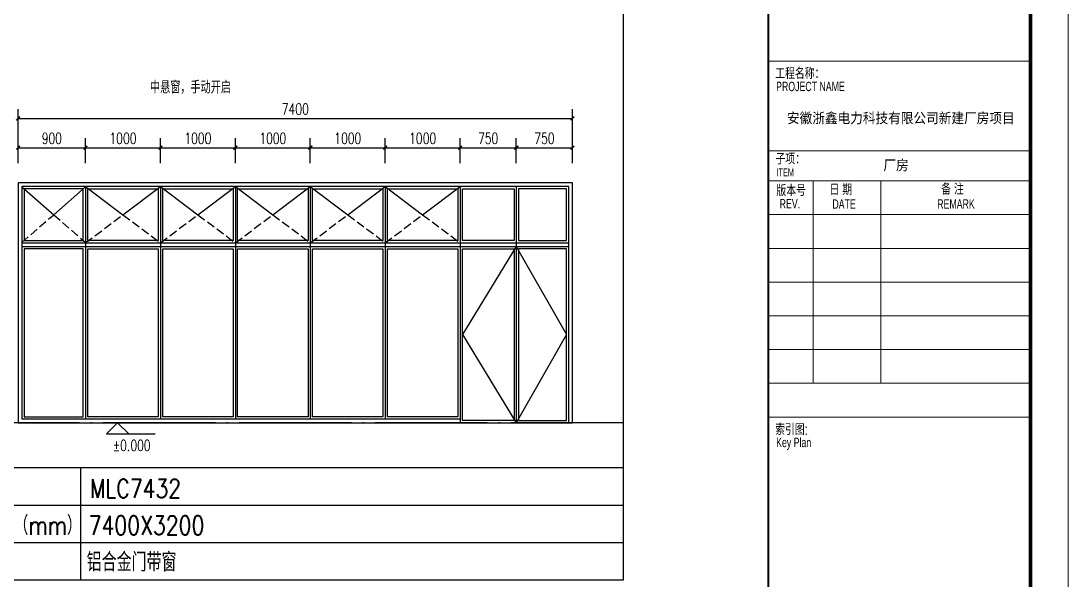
# Model space of a CAD drawing. Extents: x 409931 to 937299, y -508824 to 132289.
# Drawn here: x 682528 to 696505, y -190299 to -182839 of the extents above; entities that cross this region are included whole.
import ezdxf
from ezdxf.enums import TextEntityAlignment as Align

# ---------------------------------------------------------------- set-up
doc = ezdxf.new("R2010")
doc.units = 0
doc.header["$LTSCALE"] = 1500
doc.header["$MEASUREMENT"] = 0
doc.linetypes.add('DASH', pattern=[0.35, 0.25, -0.1])
doc.linetypes.add('DOTE', pattern=[2.4200000000000004, 2, -0.2, 0.02, -0.2])
doc.layers.get('Defpoints').update_dxf_attribs({"color": 252})
for name, color, linetype in [('A-Dim1(尺寸标注)', 1, 'Continuous'), ('A-Elv(建筑标高)', 3, 'Continuous'), ('A-Hz(图名)', 7, 'Continuous'), ('C-sheet(通用-图框)', 11, 'Continuous'), ('DOTE', 1, 'Continuous'), ('PUB_HATCH', 8, 'Continuous'), ('PUB_TEXT', 7, 'Continuous'), ('RAIL', 163, 'Continuous'), ('WINDOW', 4, 'Continuous')]:
    doc.layers.add(name, color=color, linetype=linetype)
doc.layers.add('TK', color=151, linetype='Continuous', lineweight=13)
doc.styles.add('_TCH_DIM', font='SIMPLEX', dxfattribs={"bigfont": 'GBCBIG'})
doc.styles.add('_TCH_DIM_T3', font='SIMPLEX', dxfattribs={"width": 0.7058823529411765, "bigfont": 'GBCBIG'})
doc.styles.add('HZTXT', font='txt.shx', dxfattribs={"width": 0.8, "bigfont": 'hztxt.shx'})
doc.styles.add('T&D', font='haiwenrs.shx', dxfattribs={"width": 0.7, "bigfont": 'hztxt.shx'})
doc.styles.add('TITLE', font='simhei.ttf', dxfattribs={"width": 0.8})
doc.dimstyles.new('_TCH_ARCH&&50', dxfattribs={"dimtxt": 148.75, "dimasz": 50, "dimexe": 125, "dimexo": 150, "dimgap": 50, "dimtad": 1, "dimdec": 0, "dimzin": 0, "dimdsep": 46, "dimtxsty": '_TCH_DIM_T3', "dimblk": 'ARCHTICK', "dimcen": 0.09, "dimclrt": 7, "dimazin": 2, "dimtfac": 1, "dimtdec": 0, "dimtix": 1, "dimtmove": 2, "dimatfit": 3, "dimfxl": 0, "dimtolj": 1, "dimtzin": 0, "dimarcsym": 0})

# ---------------------------------------------------------------- blocks, each defined once
blk = doc.blocks.new('A1')
at = {"layer": 'TK'}
for p, q in [((0, 0), (0, 29700)), ((-4000, 29200), (-4000, 500)), ((-500, 500), (-500, 29200)), ((-4000, 20950), (-500, 20950)), ((-4000, 19750), (-500, 19750)), ((-4000, 19350), (-500, 19350)), ((-4000, 19350), (-500, 19350)), ((-4000, 19350), (-500, 19350)), ((-4000, 19350), (-500, 19350)), ((-4000, 19350), (-500, 19350)), ((-3400, 19350), (-3400, 16650)), ((-2500, 19350), (-2500, 16650)), ((-4000, 18900), (-500, 18900)), ((-4000, 18450), (-500, 18450)), ((-4000, 18000), (-500, 18000)), ((-4000, 17550), (-500, 17550)), ((-4000, 17100), (-500, 17100)), ((-4000, 16650), (-500, 16650)), ((-4000, 16200), (-500, 16200))]:
    blk.add_line(p, q, dxfattribs=at)
at = {"layer": 'TK', "const_width": 50}
blk.add_lwpolyline([(-40800, 29200), (-500, 29200), (-500, 500), (-40800, 500)], close=True, dxfattribs=at)
at = {"layer": 'TK', "const_width": 25}
blk.add_lwpolyline([(-4000, 500), (-4000, 29200)], dxfattribs=at)
at = {"layer": 'TK', "style": 'T&D', "width": 0.7}
for s, height, p in [('工程名称：', 150, (-3908.956770248711, 20709.20646064263)), ('PROJECT NAME', 125, (-3896.571242146194, 20547.95552107971)), ('子项：', 150, (-3905.262318447232, 19569.10774303041)), ('ITEM', 105, (-3892.819689832628, 19411.72263342608)), ('版本号', 150, (-3892.712880857289, 19147.70634709857)), ('日 期', 150, (-3183.447123728693, 19158.9831693992)), ('备 注', 150, (-1693.041016943753, 19165.6440650858)), ('REV.', 125, (-3849.633222214878, 18983.19528805651)), ('DATE', 125, (-3145.543010510504, 18978.54572547972)), ('REMARK', 125, (-1745.985295474529, 18980.38595390599)), ('索引图:', 150, (-3908.956770248711, 15959.20646064263)), ('Key Plan', 125, (-3896.571242146194, 15797.95552107971))]:
    blk.add_text(s, height=height, dxfattribs=at).set_placement(p)
blk = doc.blocks.new('_ArchTick')
at = {"color": 0, "linetype": 'ByBlock', "const_width": 0.4}
blk.add_lwpolyline([(-0.5, -0.5), (0.5, 0.5)], dxfattribs=at)
blk = doc.blocks.new('*D119')
at = {"layer": 'A-Dim1(尺寸标注)', "color": 0, "lineweight": -2}
for p, q in [((682490.2649048059, -184685.69856015), (682490.2649048059, -184014.1440910189)), ((689890.2627507604, -184685.69856015), (689890.2627507604, -184014.1440910189)), ((682490.2649048059, -184139.1440910189), (689890.2627507604, -184139.1440910189))]:
    blk.add_line(p, q, dxfattribs=at)
at = {"layer": 'Defpoints', "color": 0}
for p in [(689890.2627507604, -184139.1440910189), (682490.2649048059, -184835.69856015), (689890.2627507604, -184835.69856015)]:
    blk.add_point(p, dxfattribs=at)
at = {"layer": 'A-Dim1(尺寸标注)', "color": 0, "lineweight": -2, "xscale": 50, "yscale": 50, "zscale": 50, "rotation": 180}
blk.add_blockref('_ArchTick', (682490.2649048059, -184139.1440910189), dxfattribs=at)
at = {"layer": 'A-Dim1(尺寸标注)', "color": 0, "lineweight": -2, "xscale": 50, "yscale": 50, "zscale": 50}
blk.add_blockref('_ArchTick', (689890.2627507604, -184139.1440910189), dxfattribs=at)
at = {"layer": 'A-Dim1(尺寸标注)', "color": 7, "insert": (686190.2638277832, -184014.7690910189), "char_height": 148.75, "attachment_point": 5, "style": '_TCH_DIM_T3'}
blk.add_mtext('\\A1;7400', dxfattribs=at)
blk = doc.blocks.new('*D120')
at = {"layer": 'A-Dim1(尺寸标注)', "color": 0, "lineweight": -2}
for p, q in [((689140.2649048059, -184735.69856015), (689140.2649048059, -184404.6440910192)), ((689890.2627507604, -184735.69856015), (689890.2627507604, -184404.6440910192)), ((689140.2649048059, -184529.6440910192), (689890.2627507604, -184529.6440910192))]:
    blk.add_line(p, q, dxfattribs=at)
at = {"layer": 'Defpoints', "color": 0}
for p in [(689890.2627507604, -184529.6440910192), (689140.2649048059, -184885.69856015), (689890.2627507604, -184885.69856015)]:
    blk.add_point(p, dxfattribs=at)
at = {"layer": 'A-Dim1(尺寸标注)', "color": 0, "lineweight": -2, "xscale": 50, "yscale": 50, "zscale": 50, "rotation": 180}
blk.add_blockref('_ArchTick', (689140.2649048059, -184529.6440910192), dxfattribs=at)
at = {"layer": 'A-Dim1(尺寸标注)', "color": 0, "lineweight": -2, "xscale": 50, "yscale": 50, "zscale": 50}
blk.add_blockref('_ArchTick', (689890.2627507604, -184529.6440910192), dxfattribs=at)
at = {"layer": 'A-Dim1(尺寸标注)', "color": 7, "insert": (689515.2638277832, -184405.2690910192), "char_height": 148.75, "attachment_point": 5, "style": '_TCH_DIM_T3'}
blk.add_mtext('\\A1;750', dxfattribs=at)
blk = doc.blocks.new('*D121')
at = {"layer": 'A-Dim1(尺寸标注)', "color": 0, "lineweight": -2}
for p, q in [((688390.2649048059, -184735.69856015), (688390.2649048059, -184404.6440910192)), ((689140.2649048059, -184735.69856015), (689140.2649048059, -184404.6440910192)), ((688390.2649048059, -184529.6440910192), (689140.2649048059, -184529.6440910192))]:
    blk.add_line(p, q, dxfattribs=at)
at = {"layer": 'Defpoints', "color": 0}
for p in [(689140.2649048059, -184529.6440910192), (688390.2649048059, -184885.69856015), (689140.2649048059, -184885.69856015)]:
    blk.add_point(p, dxfattribs=at)
at = {"layer": 'A-Dim1(尺寸标注)', "color": 0, "lineweight": -2, "xscale": 50, "yscale": 50, "zscale": 50, "rotation": 180}
blk.add_blockref('_ArchTick', (688390.2649048059, -184529.6440910192), dxfattribs=at)
at = {"layer": 'A-Dim1(尺寸标注)', "color": 0, "lineweight": -2, "xscale": 50, "yscale": 50, "zscale": 50}
blk.add_blockref('_ArchTick', (689140.2649048059, -184529.6440910192), dxfattribs=at)
at = {"layer": 'A-Dim1(尺寸标注)', "color": 7, "insert": (688765.2649048059, -184405.2690910192), "char_height": 148.75, "attachment_point": 5, "style": '_TCH_DIM_T3'}
blk.add_mtext('\\A1;750', dxfattribs=at)
blk = doc.blocks.new('*D122')
at = {"layer": 'A-Dim1(尺寸标注)', "color": 0, "lineweight": -2}
for p, q in [((687390.2649048059, -184735.69856015), (687390.2649048059, -184404.6440910192)), ((688390.2649048059, -184735.69856015), (688390.2649048059, -184404.6440910192)), ((687390.2649048059, -184529.6440910192), (688390.2649048059, -184529.6440910192))]:
    blk.add_line(p, q, dxfattribs=at)
at = {"layer": 'Defpoints', "color": 0}
for p in [(688390.2649048059, -184529.6440910192), (687390.2649048059, -184885.69856015), (688390.2649048059, -184885.69856015)]:
    blk.add_point(p, dxfattribs=at)
at = {"layer": 'A-Dim1(尺寸标注)', "color": 0, "lineweight": -2, "xscale": 50, "yscale": 50, "zscale": 50, "rotation": 180}
blk.add_blockref('_ArchTick', (687390.2649048059, -184529.6440910192), dxfattribs=at)
at = {"layer": 'A-Dim1(尺寸标注)', "color": 0, "lineweight": -2, "xscale": 50, "yscale": 50, "zscale": 50}
blk.add_blockref('_ArchTick', (688390.2649048059, -184529.6440910192), dxfattribs=at)
at = {"layer": 'A-Dim1(尺寸标注)', "color": 7, "insert": (687890.2649048059, -184405.2690910192), "char_height": 148.75, "attachment_point": 5, "style": '_TCH_DIM_T3'}
blk.add_mtext('\\A1;1000', dxfattribs=at)
blk = doc.blocks.new('*D123')
at = {"layer": 'A-Dim1(尺寸标注)', "color": 0, "lineweight": -2}
for p, q in [((686390.2649048059, -184735.69856015), (686390.2649048059, -184404.6440910192)), ((687390.2649048059, -184735.69856015), (687390.2649048059, -184404.6440910192)), ((686390.2649048059, -184529.6440910192), (687390.2649048059, -184529.6440910192))]:
    blk.add_line(p, q, dxfattribs=at)
at = {"layer": 'Defpoints', "color": 0}
for p in [(687390.2649048059, -184529.6440910192), (686390.2649048059, -184885.69856015), (687390.2649048059, -184885.69856015)]:
    blk.add_point(p, dxfattribs=at)
at = {"layer": 'A-Dim1(尺寸标注)', "color": 0, "lineweight": -2, "xscale": 50, "yscale": 50, "zscale": 50, "rotation": 180}
blk.add_blockref('_ArchTick', (686390.2649048059, -184529.6440910192), dxfattribs=at)
at = {"layer": 'A-Dim1(尺寸标注)', "color": 0, "lineweight": -2, "xscale": 50, "yscale": 50, "zscale": 50}
blk.add_blockref('_ArchTick', (687390.2649048059, -184529.6440910192), dxfattribs=at)
at = {"layer": 'A-Dim1(尺寸标注)', "color": 7, "insert": (686890.2649048059, -184405.2690910192), "char_height": 148.75, "attachment_point": 5, "style": '_TCH_DIM_T3'}
blk.add_mtext('\\A1;1000', dxfattribs=at)
blk = doc.blocks.new('*D124')
at = {"layer": 'A-Dim1(尺寸标注)', "color": 0, "lineweight": -2}
for p, q in [((685390.2649048059, -184735.69856015), (685390.2649048059, -184404.6440910192)), ((686390.2649048059, -184735.69856015), (686390.2649048059, -184404.6440910192)), ((685390.2649048059, -184529.6440910192), (686390.2649048059, -184529.6440910192))]:
    blk.add_line(p, q, dxfattribs=at)
at = {"layer": 'Defpoints', "color": 0}
for p in [(686390.2649048059, -184529.6440910192), (685390.2649048059, -184885.69856015), (686390.2649048059, -184885.69856015)]:
    blk.add_point(p, dxfattribs=at)
at = {"layer": 'A-Dim1(尺寸标注)', "color": 0, "lineweight": -2, "xscale": 50, "yscale": 50, "zscale": 50, "rotation": 180}
blk.add_blockref('_ArchTick', (685390.2649048059, -184529.6440910192), dxfattribs=at)
at = {"layer": 'A-Dim1(尺寸标注)', "color": 0, "lineweight": -2, "xscale": 50, "yscale": 50, "zscale": 50}
blk.add_blockref('_ArchTick', (686390.2649048059, -184529.6440910192), dxfattribs=at)
at = {"layer": 'A-Dim1(尺寸标注)', "color": 7, "insert": (685890.2649048059, -184405.2690910192), "char_height": 148.75, "attachment_point": 5, "style": '_TCH_DIM_T3'}
blk.add_mtext('\\A1;1000', dxfattribs=at)
blk = doc.blocks.new('*D125')
at = {"layer": 'A-Dim1(尺寸标注)', "color": 0, "lineweight": -2}
for p, q in [((684390.2649048059, -184735.69856015), (684390.2649048059, -184404.6440910192)), ((685390.2649048059, -184735.69856015), (685390.2649048059, -184404.6440910192)), ((684390.2649048059, -184529.6440910192), (685390.2649048059, -184529.6440910192))]:
    blk.add_line(p, q, dxfattribs=at)
at = {"layer": 'Defpoints', "color": 0}
for p in [(685390.2649048059, -184529.6440910192), (684390.2649048059, -184885.69856015), (685390.2649048059, -184885.69856015)]:
    blk.add_point(p, dxfattribs=at)
at = {"layer": 'A-Dim1(尺寸标注)', "color": 0, "lineweight": -2, "xscale": 50, "yscale": 50, "zscale": 50, "rotation": 180}
blk.add_blockref('_ArchTick', (684390.2649048059, -184529.6440910192), dxfattribs=at)
at = {"layer": 'A-Dim1(尺寸标注)', "color": 0, "lineweight": -2, "xscale": 50, "yscale": 50, "zscale": 50}
blk.add_blockref('_ArchTick', (685390.2649048059, -184529.6440910192), dxfattribs=at)
at = {"layer": 'A-Dim1(尺寸标注)', "color": 7, "insert": (684890.2649048059, -184405.2690910192), "char_height": 148.75, "attachment_point": 5, "style": '_TCH_DIM_T3'}
blk.add_mtext('\\A1;1000', dxfattribs=at)
blk = doc.blocks.new('*D126')
at = {"layer": 'A-Dim1(尺寸标注)', "color": 0, "lineweight": -2}
for p, q in [((683390.2649048059, -184735.69856015), (683390.2649048059, -184404.6440910192)), ((684390.2649048059, -184735.69856015), (684390.2649048059, -184404.6440910192)), ((683390.2649048059, -184529.6440910192), (684390.2649048059, -184529.6440910192))]:
    blk.add_line(p, q, dxfattribs=at)
at = {"layer": 'Defpoints', "color": 0}
for p in [(684390.2649048059, -184529.6440910192), (683390.2649048059, -184885.69856015), (684390.2649048059, -184885.69856015)]:
    blk.add_point(p, dxfattribs=at)
at = {"layer": 'A-Dim1(尺寸标注)', "color": 0, "lineweight": -2, "xscale": 50, "yscale": 50, "zscale": 50, "rotation": 180}
blk.add_blockref('_ArchTick', (683390.2649048059, -184529.6440910192), dxfattribs=at)
at = {"layer": 'A-Dim1(尺寸标注)', "color": 0, "lineweight": -2, "xscale": 50, "yscale": 50, "zscale": 50}
blk.add_blockref('_ArchTick', (684390.2649048059, -184529.6440910192), dxfattribs=at)
at = {"layer": 'A-Dim1(尺寸标注)', "color": 7, "insert": (683890.2649048059, -184405.2690910192), "char_height": 148.75, "attachment_point": 5, "style": '_TCH_DIM_T3'}
blk.add_mtext('\\A1;1000', dxfattribs=at)
blk = doc.blocks.new('*D127')
at = {"layer": 'A-Dim1(尺寸标注)', "color": 0, "lineweight": -2}
for p, q in [((682490.2649048059, -184735.69856015), (682490.2649048059, -184404.6440910192)), ((683390.2649048059, -184735.69856015), (683390.2649048059, -184404.6440910192)), ((682490.2649048059, -184529.6440910192), (683390.2649048059, -184529.6440910192))]:
    blk.add_line(p, q, dxfattribs=at)
at = {"layer": 'Defpoints', "color": 0}
for p in [(683390.2649048059, -184529.6440910192), (682490.2649048059, -184885.69856015), (683390.2649048059, -184885.69856015)]:
    blk.add_point(p, dxfattribs=at)
at = {"layer": 'A-Dim1(尺寸标注)', "color": 0, "lineweight": -2, "xscale": 50, "yscale": 50, "zscale": 50, "rotation": 180}
blk.add_blockref('_ArchTick', (682490.2649048059, -184529.6440910192), dxfattribs=at)
at = {"layer": 'A-Dim1(尺寸标注)', "color": 0, "lineweight": -2, "xscale": 50, "yscale": 50, "zscale": 50}
blk.add_blockref('_ArchTick', (683390.2649048059, -184529.6440910192), dxfattribs=at)
at = {"layer": 'A-Dim1(尺寸标注)', "color": 7, "insert": (682940.2649048059, -184405.2690910192), "char_height": 148.75, "attachment_point": 5, "style": '_TCH_DIM_T3'}
blk.add_mtext('\\A1;900', dxfattribs=at)
blk = doc.blocks.new('*D272')
at = {"layer": 'A-Dim1(尺寸标注)', "color": 0, "lineweight": -2}
for p, q in [((682390.2649048059, -185799.1985327316), (682006.7470742922, -185799.1985327316)), ((682131.7470742922, -188199.1985309671), (682131.7470742922, -185799.1985327316)), ((682390.2649048059, -188199.1985309671), (682006.7470742922, -188199.1985309671))]:
    blk.add_line(p, q, dxfattribs=at)
at = {"layer": 'Defpoints', "color": 0}
for p in [(682131.7470742922, -185799.1985327316), (682540.2649048059, -185799.1985327316), (682540.2649048059, -188199.1985309671)]:
    blk.add_point(p, dxfattribs=at)
at = {"layer": 'A-Dim1(尺寸标注)', "color": 0, "lineweight": -2, "xscale": 50, "yscale": 50, "zscale": 50}
for p, rotation in [((682131.7470742922, -185799.1985327316), 90), ((682131.7470742922, -188199.1985309671), 270)]:
    blk.add_blockref('_ArchTick', p, dxfattribs=dict(at, rotation=rotation))
at = {"layer": 'A-Dim1(尺寸标注)', "color": 7, "insert": (682007.3720742922, -186999.1985318492), "char_height": 148.75, "attachment_point": 5, "rotation": 90, "style": '_TCH_DIM_T3'}
blk.add_mtext('\\A1;2400', dxfattribs=at)
blk = doc.blocks.new('*D273')
at = {"layer": 'A-Dim1(尺寸标注)', "color": 0, "lineweight": -2}
for p, q in [((682390.2649048059, -184999.19856015), (682006.7470742922, -184999.19856015)), ((682131.7470742922, -185799.1985327316), (682131.7470742922, -184999.19856015)), ((682390.2649048059, -185799.1985327316), (682006.7470742922, -185799.1985327316))]:
    blk.add_line(p, q, dxfattribs=at)
at = {"layer": 'Defpoints', "color": 0}
for p in [(682131.7470742922, -184999.19856015), (682540.2649048059, -184999.19856015), (682540.2649048059, -185799.1985327316)]:
    blk.add_point(p, dxfattribs=at)
at = {"layer": 'A-Dim1(尺寸标注)', "color": 0, "lineweight": -2, "xscale": 50, "yscale": 50, "zscale": 50}
for p, rotation in [((682131.7470742922, -184999.19856015), 90), ((682131.7470742922, -185799.1985327316), 270)]:
    blk.add_blockref('_ArchTick', p, dxfattribs=dict(at, rotation=rotation))
at = {"layer": 'A-Dim1(尺寸标注)', "color": 7, "insert": (682007.3720742922, -185399.1985464407), "char_height": 148.75, "attachment_point": 5, "rotation": 90, "style": '_TCH_DIM_T3'}
blk.add_mtext('\\A1;800', dxfattribs=at)

msp = doc.modelspace()

# ---------------------------------------------------------------- linework, layer by layer
at = {"layer": 'A-Dim1(尺寸标注)'}
msp.add_lwpolyline([(685242.2955549643, -183859.4200016653, 0, 0, 0), (684195.7649048059, -183859.4200016653, 0, 0, 0), (684195.7649048059, -185049.6614005281, 40.00000000000001, 0, 0), (684195.7649048059, -185199.6614005281, 0, 0, 0)], format="xyseb", dxfattribs=at)
at = {"layer": 'A-Elv(建筑标高)'}
for p, q in [((683633.2364780672, -188199.198540518), (683969.1358752672, -188199.198540518)), ((683819.1358752672, -188199.198540518), (683669.1358752672, -188349.198540518)), ((683819.1358752672, -188199.198540518), (683969.1358752672, -188349.198540518)), ((683669.1358752672, -188349.198540518), (684319.3551221665, -188349.198540518))]:
    msp.add_line(p, q, dxfattribs=at)
at = {"layer": 'C-sheet(通用-图框)'}
for p, q in [((657008.5000000005, -188799.198519058), (690568.2649048059, -188799.1985245502)), ((683324.0287158536, -188799.1985174371), (683324.0287158536, -190299.1985174371)), ((657008.5000000005, -189299.198519058), (690568.2649048059, -189299.1985245502)), ((657008.5000000005, -189799.1985190588), (690568.2649048059, -189799.1985245507))]:
    msp.add_line(p, q, dxfattribs=at)
msp.add_lwpolyline([(690568.2649048057, -182685.7659287197), (690568.2649048059, -190299.1985245489), (657008.5000000005, -190299.1985189496), (657008.5, -182685.7659232273), (690568.2649048057, -182685.7659287197)], dxfattribs=at)
at = {"layer": 'Defpoints'}
for points in [[(683390.2649048059, -185049.19856015), (683890.2649048058, -185424.1985464407), (684390.2649048059, -185049.19856015)], [(684390.2649048059, -185049.19856015), (684890.2649048058, -185424.1985464407), (685390.2649048059, -185049.19856015)], [(685390.2649048059, -185049.19856015), (685890.2649048058, -185424.1985464407), (686390.2649048059, -185049.19856015)], [(686390.2649048059, -185049.19856015), (686890.2649048058, -185424.1985464407), (687390.2649048059, -185049.19856015)], [(687390.2649048059, -185049.19856015), (687890.2649048058, -185424.1985464407), (688390.2649048059, -185049.19856015)], [(682540.2649048059, -185052.9960295457), (682965.2649048058, -185424.1985464407), (683390.2649048059, -185052.9960295457)]]:
    msp.add_lwpolyline(points, dxfattribs=at)
at = {"layer": 'DOTE', "color": 1, "linetype": 'DOTE', "ltscale": 0.5}
msp.add_line((690568.2649048059, -188199.1985327316), (657008.5000000002, -188199.1985273492), dxfattribs=at)
at = {"layer": 'PUB_HATCH', "linetype": 'DASH', "ltscale": 0.3}
for p, q in [((682540.2649048059, -185795.4010633358), (682965.2649048058, -185424.1985464407)), ((682965.2649048058, -185424.1985464407), (683390.264904806, -185795.4010633358)), ((683390.2649048059, -185799.1985327316), (683890.2649048058, -185424.1985464407)), ((683890.2649048058, -185424.1985464407), (684390.2649048059, -185799.1985327316)), ((684390.2649048059, -185799.1985327316), (684890.2649048058, -185424.1985464407)), ((684890.2649048058, -185424.1985464407), (685390.2649048059, -185799.1985327316)), ((685390.2649048059, -185799.1985327316), (685890.2649048058, -185424.1985464407)), ((685890.2649048058, -185424.1985464407), (686390.2649048059, -185799.1985327316)), ((686390.2649048059, -185799.1985327316), (686890.2649048058, -185424.1985464407)), ((686890.2649048058, -185424.1985464407), (687390.2649048059, -185799.1985327316)), ((687390.2649048059, -185799.1985327316), (687890.2649048058, -185424.1985464407)), ((687890.2649048058, -185424.1985464407), (688390.2649048059, -185799.1985327316))]:
    msp.add_line(p, q, dxfattribs=at)
at = {"layer": 'RAIL'}
for points in [[(689140.2649048059, -185849.1985327316), (688420.2649048059, -187024.1985327316), (689140.2649048059, -188199.1985327316)], [(689140.2649048059, -185849.1985327316), (689810.2649048059, -187024.1985327316), (689140.2649048059, -188199.1985327316)]]:
    msp.add_lwpolyline(points, dxfattribs=at)
at = {"layer": 'WINDOW'}
for p, q in [((683390.2649048059, -185049.19856015), (683390.2649048059, -188149.1985327316)), ((684390.2649048059, -185049.19856015), (684390.2649048059, -188149.1985327316)), ((685390.2649048059, -185049.19856015), (685390.2649048059, -188149.1985327316)), ((686390.2649048059, -185049.19856015), (686390.2649048059, -188149.1985327316)), ((687390.2649048059, -185049.19856015), (687390.2649048059, -188149.1985327316)), ((688390.2649048059, -185049.19856015), (688390.2649048059, -188199.1985327316)), ((689140.2649048059, -185049.19856015), (689140.2649048059, -188199.1985327316)), ((682540.2649048059, -185799.1985327316), (689840.2627507604, -185799.1985327316)), ((682540.2649048059, -185849.1985327316), (689840.2627507604, -185849.1985327316))]:
    msp.add_line(p, q, dxfattribs=at)
for points in [[(682490.2649048059, -188199.1985327316), (689890.2627507604, -188199.1985327316), (689890.2627507604, -184999.19856015), (682490.2649048059, -184999.19856015)], [(683360.2649048059, -185079.19856015), (682570.2649048059, -185079.19856015), (682570.2649048059, -185769.1985327316), (683360.2649048059, -185769.1985327316)], [(683420.2649048059, -185079.19856015), (684360.2649048059, -185079.19856015), (684360.2649048059, -185769.1985327316), (683420.2649048059, -185769.1985327316)], [(684420.2649048059, -185079.19856015), (685360.2649048059, -185079.19856015), (685360.2649048059, -185769.1985327316), (684420.2649048059, -185769.1985327316)], [(685420.2649048059, -185079.19856015), (686360.2649048059, -185079.19856015), (686360.2649048059, -185769.1985327316), (685420.2649048059, -185769.1985327316)], [(686420.2649048059, -185079.19856015), (687360.2649048059, -185079.19856015), (687360.2649048059, -185769.1985327316), (686420.2649048059, -185769.1985327316)], [(687420.2649048059, -185079.19856015), (688360.2649048059, -185079.19856015), (688360.2649048059, -185769.1985327316), (687420.2649048059, -185769.1985327316)], [(688420.2649048059, -185079.19856015), (689110.2649048059, -185079.19856015), (689110.2649048059, -185769.1985327316), (688420.2649048059, -185769.1985327316)], [(689810.2649048059, -185079.19856015), (689170.2649048059, -185079.19856015), (689170.2649048059, -185769.1985327316), (689810.2649048059, -185769.1985327316)], [(683360.2649048059, -185879.19856015), (682570.2649048059, -185879.19856015), (682570.2649048059, -188119.1985327316), (683360.2649048059, -188119.1985327316)], [(683420.2649048059, -185879.19856015), (684360.2649048059, -185879.19856015), (684360.2649048059, -188119.19856015), (683420.2649048059, -188119.19856015)], [(684420.2649048059, -185879.19856015), (685360.2649048059, -185879.19856015), (685360.2649048059, -188119.19856015), (684420.2649048059, -188119.19856015)], [(685420.2649048059, -185879.19856015), (686360.2649048059, -185879.19856015), (686360.2649048059, -188119.19856015), (685420.2649048059, -188119.19856015)], [(686420.2649048059, -185879.19856015), (687360.2649048059, -185879.19856015), (687360.2649048059, -188119.19856015), (686420.2649048059, -188119.19856015)], [(687420.2649048059, -185879.19856015), (688360.2649048059, -185879.19856015), (688360.2649048059, -188119.19856015), (687420.2649048059, -188119.19856015)], [(688420.2649048059, -185879.1985327316), (689110.2649048059, -185879.1985327316), (689110.2649048059, -188169.1985327316), (688420.2649048059, -188169.1985327316)], [(689810.2649048059, -185879.1985327316), (689170.2649048059, -185879.1985327316), (689170.2649048059, -188169.1985327316), (689810.2649048059, -188169.1985327316)]]:
    msp.add_lwpolyline(points, close=True, dxfattribs=at)
msp.add_lwpolyline([(689840.2627507604, -188199.1985327316), (689840.2627507604, -185049.19856015), (682540.2649048059, -185049.19856015), (682540.2649048059, -188149.1985327316), (688390.2649048059, -188149.1985327316)], dxfattribs=at)

# ---------------------------------------------------------------- block references
at = {"layer": 'TK'}
msp.add_blockref('A1', (696504.8286021762, -204323.5057666604), dxfattribs=at)

# ---------------------------------------------------------------- texts
at = {"layer": 'A-Hz(图名)', "style": 'HZTXT', "width": 0.8}
for s, p in [('MLC7432', (683449.3476764355, -189202.5223324547)), ('窗洞口尺寸（mm）', (681427.5774507469, -189694.1719762762)), ('7400X3200', (683432.7799284908, -189694.1719740979))]:
    msp.add_text(s, height=250, dxfattribs=at).set_placement(p)
msp.add_text('铝合金门带窗', height=250, dxfattribs=at).set_placement((684005.591346513, -190045.7384203429), align=Align.MIDDLE)
at = {"layer": 'PUB_TEXT', "style": '_TCH_DIM'}
msp.add_text('中悬窗，手动开启', height=168.7943262411347, dxfattribs=at).set_placement((684250.8121447788, -183806.9200016653))
at = {"layer": 'PUB_TEXT', "style": '_TCH_DIM', "width": 0.7058823529411765}
msp.add_text('%%P0.000', height=148.75, dxfattribs=at).set_placement((683754.3551221665, -188576.698540518))
at = {"layer": 'TK', "color": 2, "style": 'TITLE', "width": 0.9}
msp.add_text('安徽浙鑫电力科技有限公司新建厂房项目', height=137.5, dxfattribs=at).set_placement((694272.5218659628, -184203.0042122836), align=Align.CENTER)
msp.add_text('厂房', height=137.5, dxfattribs=at).set_placement((694039.7813338893, -184831.3207497969))

# ---------------------------------------------------------------- dimensions: what is measured, and where the dimension line sits
at = {"layer": 'A-Dim1(尺寸标注)'}
for p1, p2, distance, picture, middle in [((682490.2649048059, -184835.69856015), (689890.2627507604, -184835.69856015), 696.5544691310788, '*D119', (686190.2638277832, -184014.7690910189)), ((682490.2649048059, -184885.69856015), (683390.2649048059, -184885.69856015), 356.05446913078777, '*D127', (682940.2649048059, -184405.2690910192)), ((683390.2649048059, -184885.69856015), (684390.2649048059, -184885.69856015), 356.05446913078777, '*D126', (683890.2649048059, -184405.2690910192)), ((684390.2649048059, -184885.69856015), (685390.2649048059, -184885.69856015), 356.05446913078777, '*D125', (684890.2649048059, -184405.2690910192)), ((685390.2649048059, -184885.69856015), (686390.2649048059, -184885.69856015), 356.05446913078777, '*D124', (685890.2649048059, -184405.2690910192)), ((686390.2649048059, -184885.69856015), (687390.2649048059, -184885.69856015), 356.05446913078777, '*D123', (686890.2649048059, -184405.2690910192)), ((687390.2649048059, -184885.69856015), (688390.2649048059, -184885.69856015), 356.05446913078777, '*D122', (687890.2649048059, -184405.2690910192)), ((688390.2649048059, -184885.69856015), (689140.2649048059, -184885.69856015), 356.05446913078777, '*D121', (688765.2649048059, -184405.2690910192)), ((689140.2649048059, -184885.69856015), (689890.2627507604, -184885.69856015), 356.05446913078777, '*D120', (689515.2638277832, -184405.2690910192)), ((682540.2649048059, -185799.1985327316), (682540.2649048059, -184999.19856015), 408.51783051376697, '*D273', (682007.3720742922, -185399.1985464407)), ((682540.2649048059, -188199.1985309671), (682540.2649048059, -185799.1985327316), 408.51783051376697, '*D272', (682007.3720742922, -186999.1985318492))]:
    dim = msp.add_aligned_dim(p1=p1, p2=p2, distance=distance, dimstyle='_TCH_ARCH&&50', dxfattribs=at)
    dim.commit()
    dim.dimension.update_dxf_attribs({"geometry": picture, "text_midpoint": middle})

doc.saveas('drawing.dxf')
